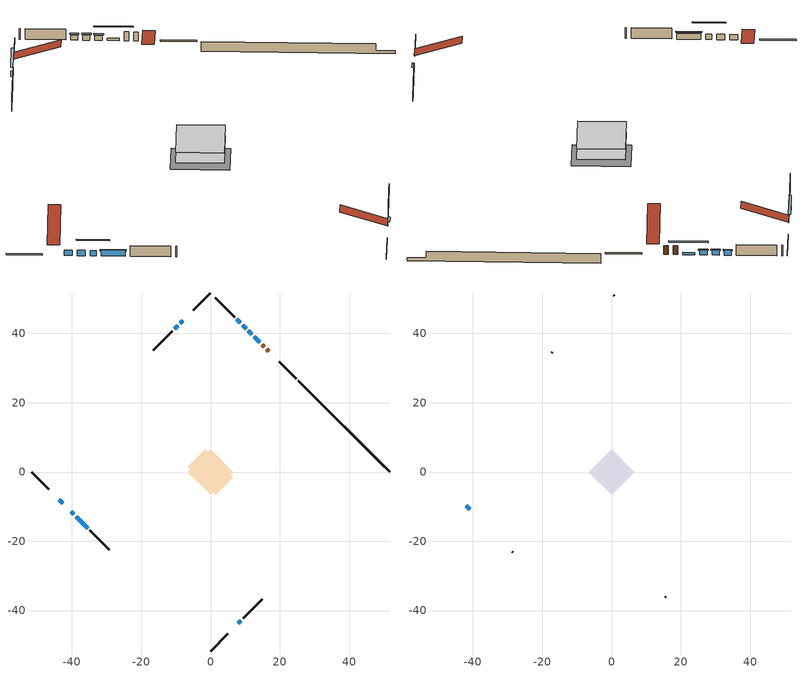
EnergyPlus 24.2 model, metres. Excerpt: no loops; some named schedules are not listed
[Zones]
conditioned space
 floor adiabatic (AdiabaticFloorConstruction): -6.62,0 0,6.62 6.62,0 0,-6.62 z1.68
 floor foundation (Slab1 construction): -6.57,1.5 -1.5,6.57 6.57,-1.5 1.5,-6.57 z-0.61
 wall outside (RimJoist1 construction): 0,-51.68 4.93,-46.75 / -51.68,0 -46.75,-4.93 / 0,51.68 -4.93,46.75 / 24.73,26.95 19.8,31.88 z1.68:1.98
 wall outside (AdiabaticWallConstruction 1): 16.79,34.9 16.18,35.5 / 15.52,36.16 14.92,36.77 z1.68:3.71
 wall outside (AdiabaticWallConstruction): -43.74,-7.94 -42.65,-9.03 z1.68:2.9; 14.26,37.42 12.61,39.07 z1.68:2.19; -7.94,43.74 -8.77,42.91 / -40.25,-11.43 -39.43,-12.25 z1.68:2.85; 11.95,39.73 10.91,40.77 / 10.25,41.43 9.25,42.44 / 8.59,43.09 7.62,44.06 z1.68:2.8; -9.43,42.26 -10.33,41.35 z1.68:3.05; 7.94,-43.74 8.74,-42.95 z1.68:2.7; -38.77,-12.91 -35.46,-16.22 z1.68:3
 wall outside (Wall1 construction): 9.39,-42.29 14.92,-36.76 / -34.81,-16.87 -29.28,-22.41 / -10.99,40.69 -16.52,35.16 / 6.96,44.72 1.43,50.25 z1.68:4.12
 wall foundation (FoundationWall1 construction): 25.39,26.3,-0.61 25.39,26.3,1.68 49.05,2.63,1.68 49.05,2.63,0.16 51.68,0,0.16 51.68,0,-0.61
 window (WindowConstruction 6): -43.74,-7.94 -42.65,-9.03 z1.68:2.9
 window (WindowConstruction 7): 14.26,37.42 12.61,39.07 z1.68:2.19
 window (WindowConstruction 8): -7.94,43.74 -8.77,42.91 z1.68:2.85
 window (WindowConstruction 9): -40.25,-11.43 -39.43,-12.25 z1.68:2.85
 window (WindowConstruction): 11.95,39.73 10.91,40.77 z1.68:2.8
 window (WindowConstruction 1): 10.25,41.43 9.25,42.44 z1.68:2.8
 window (WindowConstruction 2): 8.59,43.09 7.62,44.06 z1.68:2.8
 window (WindowConstruction 3): -9.43,42.25 -10.33,41.35 z1.68:3.05
 window (WindowConstruction 4): 7.94,-43.74 8.74,-42.95 z1.68:2.69
 window (WindowConstruction 5): -38.77,-12.91 -35.46,-16.22 z1.68:3
 door (Door): 16.78,34.9 16.18,35.5 z1.68:3.71
 door (Door 1): 15.52,36.16 14.92,36.76 z1.68:3.71
 ceiling adiabatic (AdiabaticFloorConstruction): 0,-6.62 6.62,0 0,6.62 -6.62,0 z1.68
attic - vented
 floor to conditioned space (Floor1 construction Reversed): -6.62,0 0,6.62 6.62,0 0,-6.62 z4.12
 wall outside (AdiabaticWallConstruction): -42,-9.69 -40.91,-10.77 z1.68:2.9
 wall outside (Wall2 construction): 15.58,-36.1 15.7,-35.98 / -28.62,-23.06 -28.5,-23.18 / -17.18,34.5 -17.29,34.39 / 0.77,50.91 0.66,51.02 z1.68:4.12
 window (WindowConstruction 10): -41.99,-9.69 -40.91,-10.77 z1.68:2.9
 roof outside (Roof1 construction): 7.29,-44.39,4.12 0.84,-37.94,7.16 -0.86,-39.64,7.16 5.59,-46.09,4.12; -44.39,-7.29,4.12 -37.94,-0.84,7.16 -39.64,0.86,7.16 -46.09,-5.59,4.12; -7.29,44.39,4.12 -0.84,37.94,7.16 0.86,39.64,7.16 -5.59,46.09,4.12; 17.44,34.24,4.12 10.99,27.79,7.16 12.69,26.09,7.16 19.14,32.54,4.12
shading: 10.74,40.94 16.13,35.56 16.42,35.85 11.03,41.23 z4.83; -10.64,41.05 -6.08,45.6 -6.37,45.89 -10.93,41.34 z5.49; -37.56,-14.12 -42.12,-9.56 -42.41,-9.85 -37.85,-14.41 z5.49; 10.77,40.91 12.09,39.59 12.38,39.88 11.06,41.21 z3; 9.1,42.58 10.39,41.29 10.69,41.58 9.39,42.87 z3; 7.48,44.2 8.73,42.95 9.02,43.24 7.77,44.5 z3; -10.47,41.21 -9.28,42.4 -9.58,42.69 -10.77,41.5 z3.25; 8.88,-42.8 7.8,-43.88 8.09,-44.17 9.17,-43.09 z2.9; -35.32,-16.36 -38.91,-12.77 -39.2,-13.06 -35.61,-16.65 z3.2
[Building]
Building 1: Terrain=Suburbs
[Site:Location]
Ottawa Intl AP_ON: Latitude {deg}=45.32; Longitude {deg}=-75.67; Time Zone {hr}=-5; Elevation {m}=115; Keep Site Location Information=Yes
[Site:GroundTemperature:Shallow]
1.18808, -1.19398, -1.38475, -0.254337, 4.28362, 8.80044, 12.7163, 15.1969, 15.4076, 13.3901, 9.57408, 5.19582
[Site:WaterMainsTemperature]
Calculation Method=Schedule; Temperature Schedule=mains temperature schedule
[Material] Roughness=Rough; Thermal Absorptance=0.9
Name | Thickness {m} | Conductivity {W/m-K} | Density {kg/m3} | Specific Heat {J/kg-K} | Solar Absorptance | Visible Absorptance
asphalt or fiberglass shingles | 0.00635 | 0.162714 | 1121.4 | 1465.45 | 0.4 | 0.4
ceiling stud and cavity | 0.1397 | 0.1119 | 65.682 | 1177.47 | 0.7 | 0.7
concrete 4.0 in. | 0.1016 | 1.803125 | 2242.8 | 837.4 | 0.7 | 0.7
concrete 8.0 in. | 0.2032 | 1.803125 | 2242.8 | 837.4 | 0.7 | 0.7
door material | 0.04445 | 0.053851 | 512.64 | 1214.23 | 0.7 | 0.7
exterior vertical ins | 0.0127767 | 0.029427 | 32.04 | 1214.23 | 0.7 | 0.7
floor covering | 0.0127 | 0.0433444 | 54.468 | 1339.84 | 0.6 | 0.6
floor rigid ins; wall rigid ins | 0.512978 | 0.029427 | 32.04 | 1214.23 | 0.7 | 0.7
floor stud and cavity | 0.1397 | 1.75129 | 37.0049 | 1207.88 | 0.7 | 0.7
furniture material conditioned space 1 | 0.1524 | 0.115458 | 640.8 | 1214.23 | 0.6 | 0.6
gypsum board | 0.0127 | 0.160291 | 801 | 837.4 | 0.6 | 0.6
gypsum board 1 | 0.0127 | 0.160291 | 801 | 837.4 | 0.7 | 0.7
osb sheathing 0.5 in. | 0.0127 | 0.115458 | 512.64 | 1214.23 | 0.7 | 0.7
osb sheathing 0.75 in. | 0.01905 | 0.115458 | 512.64 | 1214.23 | 0.7 | 0.7
osb sheathing 2.0 in. | 0.0508 | 0.115458 | 512.64 | 1214.23 | 0.7 | 0.7
rim joist rigid ins | 0.051816 | 0.029427 | 32.04 | 1214.23 | 0.7 | 0.7
rim joist stud and cavity | 0.0508 | 0.0405436 | 125.044 | 1163.47 | 0.6 | 0.6
wall stud and cavity | 0.1397 | 0.11515 | 139.0536 | 1170.24 | 0.7 | 0.7
wall stud and cavity 1 | 0.0889 | 6.1454 | 50.32683 | 1063.81 | 0.6 | 0.6
wall stud and cavity 2 | 0.0889 | 0.380278 | 52.3479 | 1209.89 | 0.7 | 0.7
wall stud and cavity 3 | 0.0889 | 0.391764 | 83.0341 | 1211.67 | 0.7 | 0.7
wood siding | 0.0254 | 0.102417 | 544.68 | 1172.36 | 0.4 | 0.4
wood siding 1 | 0.00254 | 0.102417 | 544.68 | 1172.36 | 0.4 | 0.4
wood siding 2; wood siding 3; wood siding 4 | 0.0254 | 0.102417 | 544.68 | 1172.36 | 0.7 | 0.7
[WindowMaterial:SimpleGlazingSystem]
Name | U-Factor {W/m2-K} | Solar Heat Gain Coefficient
WindowMaterial | 2.97187 | 0.58
WindowMaterial 1 | 5.27429 | 0.65
WindowMaterial 2 | 2.97754 | 0.57
WindowMaterial 3 | 2.927009 | 0.61
WindowMaterial 4 | 5.08635 | 0.61
WindowMaterial 5 | 2.93212 | 0.62
WindowMaterial 6 | 4.05466 | 0.67
WindowMaterial 7 | 2.4228 | 0.46
WindowMaterial 8 | 2.31265 | 0.52
[Construction]
AdiabaticFloorConstruction: floor stud and cavity, floor rigid ins, osb sheathing 0.75 in., floor covering
AdiabaticWallConstruction: wood siding 3, wall rigid ins, wall stud and cavity 2, gypsum board
AdiabaticWallConstruction 1: wood siding 4, wall rigid ins, wall stud and cavity 2, gypsum board
Door; Door 1: door material
Floor1 construction Reversed: gypsum board, ceiling stud and cavity
FoundationWall1 construction: concrete 8.0 in., gypsum board 1
furniture construction conditioned space 1: furniture material conditioned space 1
PartitionWallConstruction: gypsum board, wall stud and cavity 3, gypsum board
RimJoist1 construction: wood siding 2, rim joist rigid ins, osb sheathing 2.0 in., rim joist stud and cavity
Roof1 construction: asphalt or fiberglass shingles
Slab1 construction: concrete 4.0 in.
Wall1 construction: wood siding, osb sheathing 0.5 in., wall stud and cavity, gypsum board
Wall2 construction: wood siding 1, wall stud and cavity 1
WindowConstruction: WindowMaterial
WindowConstruction 1: WindowMaterial 1
WindowConstruction 10; WindowConstruction 6: WindowMaterial 6
WindowConstruction 2: WindowMaterial 2
WindowConstruction 3: WindowMaterial 3
WindowConstruction 4: WindowMaterial 4
WindowConstruction 5: WindowMaterial 5
WindowConstruction 7: WindowMaterial 7
WindowConstruction 8; WindowConstruction 9: WindowMaterial 8
[Zone] Multiplier=1; Part of Total Floor Area=Yes
Name | Volume {m3}
attic - vented | 43.2861
conditioned space | 426.1
[Space]
Name | Zone | Volume {m3}
attic - vented 1 | attic - vented | 43.2861
conditioned space 1 | conditioned space | 426.1
[ZoneInfiltration:EffectiveLeakageArea]
infil attic - vented 1: Zone or Space=attic - vented 1; Schedule=Always On Discrete; Effective Air Leakage Area {cm2}=3692.63; Stack Coefficient=0.000381053; Wind Coefficient=1.3189e-05
[ZoneMixing]
whole house fan mix: Zone or Space=attic - vented; Schedule=Always On Continuous; Design Flow Rate Calculation Method=Flow/Zone; Design Flow Rate {m3/s}=0; Source Zone or Space=conditioned space
[SurfaceProperty:ExposedFoundationPerimeter]
Slab1: Exposed Perimeter Calculation Method=TotalExposedPerimeter; Total Exposed Perimeter {m}=37.187
[InternalMass] Zone or ZoneList=conditioned space; Space or SpaceList=conditioned space 1
Name | Construction | Surface Area {m2}
furniture mass conditioned space 1 | furniture construction conditioned space 1 | 67.8562
partition wall mass | PartitionWallConstruction | 169.64
[Lights]
interior lighting: Zone or ZoneList or Space or SpaceList=conditioned space 1; Schedule=interior lighting schedule; Design Level Calculation Method=LightingLevel; Lighting Level {W}=343.2; Return Air Fraction=0; Fraction Radiant=0.6; Fraction Visible=0.2; Fraction Replaceable=1
[People]
occupants: Zone or ZoneList or Space or SpaceList=conditioned space 1; Number of People Schedule=occupants schedule; Number of People Calculation Method=People; Number of People=3; Fraction Radiant=0.314171; Sensible Heat Fraction=0.56303; Activity Level Schedule=occupants activity schedule; Carbon Dioxide Generation Rate {m3/s-W}=0; Enable ASHRAE 55 Comfort Warnings=No; Mean Radiant Temperature Calculation Type=EnclosureAveraged
[ElectricEquipment] Zone or ZoneList or Space or SpaceList=conditioned space 1; Design Level Calculation Method=EquipmentLevel
Name | Schedule | Design Level {W} | Fraction Latent | Fraction Radiant | Fraction Lost
clothes dryer | clothes dryer schedule | 140.772 | 0.015 | 0.081 | 0.85
clothes washer | clothes washer schedule | 32.1985 | 0.03 | 0.162 | 0.7
cooking range | cooking range schedule | 215.147 | 0.08 | 0.432 | 0.2
dishwasher | dishwasher schedule | 66.8632 | 0.3 | 0.18 | 0.4
fridge | fridge schedule | 72.9452 | 0 | 0.6 | 0
mech vent house fan | mech vent house fan schedule | 0 | 0 | 0 | 1
mech vent house fan cfis | mech vent house fan cfis schedule | 0 | 0 | 0 | 0
misc plug loads | misc plug loads schedule | 494.7 | 0.045 | 0.513 | 0.1
whole house fan | Always On Discrete | 0 | 0 | 0 | 1
[OtherEquipment] Zone or ZoneList or Space or SpaceList=conditioned space 1; Design Level Calculation Method=EquipmentLevel
Name | Fuel Type | Schedule | Design Level {W} | Fraction Latent | Fraction Radiant | Fraction Lost
clothes dryer 1 | Electricity | clothes dryer schedule | 0 | 0.015 | 0.081 | 0.85
cooking range 1 | Electricity | cooking range schedule | 0 | 0.08 | 0.432 | 0.2
general water use latent | None | general water use schedule | 62.594 | 1 | 0 | 0
general water use sensible | None | general water use schedule | -61.6891 | 0 | 0.6 | 0
mech vent house fan latent load | None | Always On Discrete | 0 | 1 | 0 | 0
mech vent house fan sensible load | None | Always On Discrete | 0 | 0 | 0 | 0
water heater energy adjustment1 | Electricity | Always On Discrete | 0.01 | 0 | 0 | 1
[ZoneInfiltration:DesignFlowRate] Zone or ZoneList or Space or SpaceList=conditioned space 1; Schedule=Always On Discrete; Design Flow Rate Calculation Method=Flow/Zone; Design Flow Rate {m3/s}=0
infil flow; natural vent flow; whole house fan flow
[ZoneControl:Thermostat]
conditioned space Thermostat: Zone or ZoneList=conditioned space; Control Type Schedule=conditioned space Thermostat Schedule; Control 1=conditioned space temperature setpoint; Temperature Difference Between Cutout And Setpoint {deltaC}=0
[ZoneHVAC:Baseboard:Convective:Electric]
electric baseboard: Availability Schedule=Always On Discrete; Heating Design Capacity {W}=16072.9; Efficiency=1
[AirLoopHVAC:UnitarySystem]
unit heater unitary system: Control Type=Load; Controlling Zone or Thermostat Location=conditioned space; Dehumidification Control Type=None; Availability Schedule=Always On Discrete; Supply Fan=unit heater supply fan; Fan Placement=BlowThrough; Supply Air Fan Operating Mode Schedule=unit heater auto fan schedule; Heating Coil=unit heater htg coil; DX Heating Coil Sizing Ratio=1; Use DOAS DX Cooling Coil=No; Minimum Supply Air Temperature {C}=2; Latent Load Control=SensibleOnlyLoadControl; Cooling Supply Air Flow Rate Method=None; Heating Supply Air Flow Rate Method=SupplyAirFlowRate; Heating Supply Air Flow Rate {m3/s}=0.00141584; No Load Supply Air Flow Rate Method=SupplyAirFlowRate; No Load Supply Air Flow Rate {m3/s}=0; No Load Supply Air Flow Rate Control Set To Low Speed=Yes; Maximum Supply Air Temperature {C}=48.8889; Maximum Outdoor Dry-Bulb Temperature for Supplemental Heater Operation {C}=21; Ancillary On-Cycle Electric Power {W}=0; Ancillary Off-Cycle Electric Power {W}=0
[Fan:SystemModel]
unit heater supply fan: Availability Schedule=Always On Discrete; Design Maximum Air Flow Rate {m3/s}=0.00141584; Speed Control Method=Discrete; Electric Power Minimum Flow Rate Fraction=0.2; Design Pressure Rise {Pa}=500; Motor Efficiency=1; Motor In Air Stream Fraction=1; Design Electric Power Consumption {W}=Autosize; Design Power Sizing Method=PowerPerFlow; Electric Power Per Unit Flow Rate {W/(m3/s)}=28251.7; Electric Power Per Unit Flow Rate Per Unit Pressure {W/((m3/s)-Pa)}=1.66667; Fan Total Efficiency=0.7; Motor Loss Radiative Fraction=0; Number of Speeds=1; Speed Flow Fraction 1=1; Speed Electric Power Fraction 1=1
[Coil:Heating:Fuel]
unit heater htg coil: Availability Schedule=Always On Discrete; Fuel Type=OtherFuel1; Burner Efficiency=0.3; Nominal Capacity {W}=0.293071; On Cycle Parasitic Electric Load {W}=0; Off Cycle Parasitic Fuel Load {W}=0
[Zone equipment]
conditioned space: electric baseboard, unit heater unitary system
[Foundation:Kiva]
Foundation Kiva 1: Initial Indoor Air Temperature {C}=18; Wall Height Above Grade {m}=1.68; Wall Depth Below Slab {m}=0.2032; Custom Block Material Name 1=exterior vertical ins; Custom Block Depth 1 {m}=2.28999; Custom Block X Position 1 {m}=0.2159; Custom Block Z Position 1 {m}=0
[Foundation:Kiva:Settings]
Soil Conductivity {W/m-K}=0.849921; Soil Density {kg/m3}=1842.3; Soil Specific Heat {J/kg-K}=418.7; Ground Solar Absorptivity=0.9; Ground Thermal Absorptivity=0.9; Ground Surface Roughness {m}=0.03; Far-Field Width {m}=40; Deep-Ground Boundary Condition=ZeroFlux; Deep-Ground Depth {m}=40; Minimum Cell Dimension {m}=0.2; Maximum Cell Growth Coefficient=3; Simulation Timestep=Timestep
[Exterior:Lights]
exterior lighting: Schedule=exterior lighting schedule; Design Level {W}=75.6
[EnergyManagementSystem:GlobalVariable]
infil_program_Qfan
infil_program_Qinf
natural_vent_program_Qnv
natural_vent_program_Qwhf
[EnergyManagementSystem:Sensor]
Name | Output:Variable or Output:Meter Index Key | Output:Variable or Output:Meter
airflow_gain | infil flow | Infiltration Sensible Heat Gain Energy
airflow_gain_1 | natural vent flow | Infiltration Sensible Heat Gain Energy
airflow_gain_2 | whole house fan flow | Infiltration Sensible Heat Gain Energy
airflow_loss | infil flow | Infiltration Sensible Heat Loss Energy
airflow_loss_1 | natural vent flow | Infiltration Sensible Heat Loss Energy
airflow_loss_2 | whole house fan flow | Infiltration Sensible Heat Loss Energy
clg_load_cond |  | Cooling:EnergyTransfer:Zone:CONDITIONED SPACE
clg_sp_s; clg_sp_s_1 | cooling setpoint | Schedule Value
clothes_dryer_exhaust_0_sch_s | clothes dryer exhaust 0 schedule | Schedule Value
conditioned_space_clg_unmet_s | conditioned space | Zone Cooling Setpoint Not Met Time
conditioned_space_htg_unmet_s | conditioned space | Zone Heating Setpoint Not Met Time
cool_season | cooling season schedule | Schedule Value
fridge_tin_s | conditioned space | Zone Mean Air Temperature
htg_load_cond |  | Heating:EnergyTransfer:Zone:CONDITIONED SPACE
htg_sp_s; htg_sp_s_1 | heating setpoint | Schedule Value
ig_ee_conv | clothes dryer | Electric Equipment Convective Heating Energy
ig_ee_conv_2 | cooking range | Electric Equipment Convective Heating Energy
ig_ee_conv_4 | fridge | Electric Equipment Convective Heating Energy
ig_ee_conv_5 | misc plug loads | Electric Equipment Convective Heating Energy
ig_ee_conv_6 | whole house fan | Electric Equipment Convective Heating Energy
ig_ee_rad | clothes dryer | Electric Equipment Radiant Heating Energy
ig_ee_rad_2 | cooking range | Electric Equipment Radiant Heating Energy
ig_ee_rad_4 | fridge | Electric Equipment Radiant Heating Energy
ig_ee_rad_5 | misc plug loads | Electric Equipment Radiant Heating Energy
ig_ee_rad_6 | whole house fan | Electric Equipment Radiant Heating Energy
ig_lgt_conv | interior lighting | Lights Convective Heating Energy
ig_lgt_rad | interior lighting | Lights Radiant Heating Energy
ig_lgt_vis | interior lighting | Lights Visible Radiation Heating Energy
ig_oe_conv | clothes dryer 1 | Other Equipment Convective Heating Energy
ig_oe_conv_1 | cooking range 1 | Other Equipment Convective Heating Energy
ig_oe_conv_2 | general water use latent | Other Equipment Convective Heating Energy
ig_oe_conv_3 | general water use sensible | Other Equipment Convective Heating Energy
ig_oe_conv_4 | water heater energy adjustment1 | Other Equipment Convective Heating Energy
ig_oe_rad | clothes dryer 1 | Other Equipment Radiant Heating Energy
ig_oe_rad_1 | cooking range 1 | Other Equipment Radiant Heating Energy
ig_oe_rad_2 | general water use latent | Other Equipment Radiant Heating Energy
ig_oe_rad_3 | general water use sensible | Other Equipment Radiant Heating Energy
ig_oe_rad_4 | water heater energy adjustment1 | Other Equipment Radiant Heating Energy
ig_ppl_conv | occupants | People Convective Heating Energy
ig_ppl_rad | occupants | People Radiant Heating Energy
im_conv | furniture mass conditioned space 1 | Surface Inside Face Convection Heat Gain Energy
im_conv_1 | partition wall mass | Surface Inside Face Convection Heat Gain Energy
im_ig | furniture mass conditioned space 1 | Surface Inside Face Internal Gains Radiation Heat Gain Energy
im_ig_1 | partition wall mass | Surface Inside Face Internal Gains Radiation Heat Gain Energy
im_lgt | furniture mass conditioned space 1 | Surface Inside Face Lights Radiation Heat Gain Energy
im_lgt_1 | partition wall mass | Surface Inside Face Lights Radiation Heat Gain Energy
im_sol | furniture mass conditioned space 1 | Surface Inside Face Solar Radiation Heat Gain Energy
im_sol_1 | partition wall mass | Surface Inside Face Solar Radiation Heat Gain Energy
im_surf | furniture mass conditioned space 1 | Surface Inside Face Net Surface Thermal Radiation Heat Gain Energy
im_surf_1 | partition wall mass | Surface Inside Face Net Surface Thermal Radiation Heat Gain Energy
mv_conv | mech vent house fan | Electric Equipment Convective Heating Energy
mv_conv_1 | mech vent house fan cfis | Electric Equipment Convective Heating Energy
mv_conv_2 | mech vent house fan latent load | Other Equipment Convective Heating Energy
mv_conv_3 | mech vent house fan sensible load | Other Equipment Convective Heating Energy
mv_rad | mech vent house fan | Electric Equipment Radiant Heating Energy
mv_rad_1 | mech vent house fan cfis | Electric Equipment Radiant Heating Energy
mv_rad_2 | mech vent house fan latent load | Other Equipment Radiant Heating Energy
mv_rad_3 | mech vent house fan sensible load | Other Equipment Radiant Heating Energy
natural_vent_s | natural vent schedule | Schedule Value
out_pb_s |  | Site Outdoor Air Barometric Pressure
out_wt_s |  | Site Outdoor Air Humidity Ratio
site_vw_s |  | Site Wind Speed
ss_back_out | Window1 | Surface Window Shortwave from Zone Back Out Window Heat Transfer Rate
ss_back_out_1 | Window12 | Surface Window Shortwave from Zone Back Out Window Heat Transfer Rate
ss_back_out_2 | Window14 | Surface Window Shortwave from Zone Back Out Window Heat Transfer Rate
ss_back_out_3 | Window15 | Surface Window Shortwave from Zone Back Out Window Heat Transfer Rate
ss_back_out_4 | Window3 | Surface Window Shortwave from Zone Back Out Window Heat Transfer Rate
ss_back_out_5 | Window4 | Surface Window Shortwave from Zone Back Out Window Heat Transfer Rate
ss_back_out_6 | Window5 | Surface Window Shortwave from Zone Back Out Window Heat Transfer Rate
ss_back_out_7 | Window6 | Surface Window Shortwave from Zone Back Out Window Heat Transfer Rate
ss_back_out_8 | Window7 | Surface Window Shortwave from Zone Back Out Window Heat Transfer Rate
ss_back_out_9 | Window8 | Surface Window Shortwave from Zone Back Out Window Heat Transfer Rate
ss_conv | Door1 | Surface Inside Face Convection Heat Gain Energy
ss_conv_1 | Door2 | Surface Inside Face Convection Heat Gain Energy
ss_conv_10 | Window7 | Surface Inside Face Convection Heat Gain Energy
ss_conv_11 | Window8 | Surface Inside Face Convection Heat Gain Energy
ss_conv_2 | Window1 | Surface Inside Face Convection Heat Gain Energy
ss_conv_3 | Window12 | Surface Inside Face Convection Heat Gain Energy
ss_conv_4 | Window14 | Surface Inside Face Convection Heat Gain Energy
ss_conv_5 | Window15 | Surface Inside Face Convection Heat Gain Energy
ss_conv_6 | Window3 | Surface Inside Face Convection Heat Gain Energy
ss_conv_7 | Window4 | Surface Inside Face Convection Heat Gain Energy
ss_conv_8 | Window5 | Surface Inside Face Convection Heat Gain Energy
ss_conv_9 | Window6 | Surface Inside Face Convection Heat Gain Energy
ss_ig | Door1 | Surface Inside Face Internal Gains Radiation Heat Gain Energy
ss_ig_1 | Door2 | Surface Inside Face Internal Gains Radiation Heat Gain Energy
ss_ig_10 | Window7 | Surface Inside Face Internal Gains Radiation Heat Gain Energy
ss_ig_11 | Window8 | Surface Inside Face Internal Gains Radiation Heat Gain Energy
ss_ig_2 | Window1 | Surface Inside Face Internal Gains Radiation Heat Gain Energy
ss_ig_3 | Window12 | Surface Inside Face Internal Gains Radiation Heat Gain Energy
ss_ig_4 | Window14 | Surface Inside Face Internal Gains Radiation Heat Gain Energy
ss_ig_5 | Window15 | Surface Inside Face Internal Gains Radiation Heat Gain Energy
ss_ig_6 | Window3 | Surface Inside Face Internal Gains Radiation Heat Gain Energy
ss_ig_7 | Window4 | Surface Inside Face Internal Gains Radiation Heat Gain Energy
ss_ig_8 | Window5 | Surface Inside Face Internal Gains Radiation Heat Gain Energy
ss_ig_9 | Window6 | Surface Inside Face Internal Gains Radiation Heat Gain Energy
ss_lgt | Door1 | Surface Inside Face Lights Radiation Heat Gain Energy
ss_lgt_1 | Door2 | Surface Inside Face Lights Radiation Heat Gain Energy
ss_sol | Door1 | Surface Inside Face Solar Radiation Heat Gain Energy
ss_sol_1 | Door2 | Surface Inside Face Solar Radiation Heat Gain Energy
ss_surf | Door1 | Surface Inside Face Net Surface Thermal Radiation Heat Gain Energy
ss_surf_1 | Door2 | Surface Inside Face Net Surface Thermal Radiation Heat Gain Energy
ss_surf_10 | Window7 | Surface Inside Face Net Surface Thermal Radiation Heat Gain Energy
ss_surf_11 | Window8 | Surface Inside Face Net Surface Thermal Radiation Heat Gain Energy
ss_surf_2 | Window1 | Surface Inside Face Net Surface Thermal Radiation Heat Gain Energy
ss_surf_3 | Window12 | Surface Inside Face Net Surface Thermal Radiation Heat Gain Energy
ss_surf_4 | Window14 | Surface Inside Face Net Surface Thermal Radiation Heat Gain Energy
ss_surf_5 | Window15 | Surface Inside Face Net Surface Thermal Radiation Heat Gain Energy
ss_surf_6 | Window3 | Surface Inside Face Net Surface Thermal Radiation Heat Gain Energy
ss_surf_7 | Window4 | Surface Inside Face Net Surface Thermal Radiation Heat Gain Energy
ss_surf_8 | Window5 | Surface Inside Face Net Surface Thermal Radiation Heat Gain Energy
ss_surf_9 | Window6 | Surface Inside Face Net Surface Thermal Radiation Heat Gain Energy
ss_trans_in | Window1 | Surface Window Transmitted Solar Radiation Rate
ss_trans_in_1 | Window12 | Surface Window Transmitted Solar Radiation Rate
ss_trans_in_2 | Window14 | Surface Window Transmitted Solar Radiation Rate
ss_trans_in_3 | Window15 | Surface Window Transmitted Solar Radiation Rate
ss_trans_in_4 | Window3 | Surface Window Transmitted Solar Radiation Rate
ss_trans_in_5 | Window4 | Surface Window Transmitted Solar Radiation Rate
ss_trans_in_6 | Window5 | Surface Window Transmitted Solar Radiation Rate
ss_trans_in_7 | Window6 | Surface Window Transmitted Solar Radiation Rate
ss_trans_in_8 | Window7 | Surface Window Transmitted Solar Radiation Rate
ss_trans_in_9 | Window8 | Surface Window Transmitted Solar Radiation Rate
ss_trans_out | Window1 | Surface Inside Face Initial Transmitted Diffuse Transmitted Out Window Solar Radiation Rate
ss_trans_out_1 | Window12 | Surface Inside Face Initial Transmitted Diffuse Transmitted Out Window Solar Radiation Rate
ss_trans_out_2 | Window14 | Surface Inside Face Initial Transmitted Diffuse Transmitted Out Window Solar Radiation Rate
ss_trans_out_3 | Window15 | Surface Inside Face Initial Transmitted Diffuse Transmitted Out Window Solar Radiation Rate
ss_trans_out_4 | Window3 | Surface Inside Face Initial Transmitted Diffuse Transmitted Out Window Solar Radiation Rate
ss_trans_out_5 | Window4 | Surface Inside Face Initial Transmitted Diffuse Transmitted Out Window Solar Radiation Rate
ss_trans_out_6 | Window5 | Surface Inside Face Initial Transmitted Diffuse Transmitted Out Window Solar Radiation Rate
ss_trans_out_7 | Window6 | Surface Inside Face Initial Transmitted Diffuse Transmitted Out Window Solar Radiation Rate
ss_trans_out_8 | Window7 | Surface Inside Face Initial Transmitted Diffuse Transmitted Out Window Solar Radiation Rate
ss_trans_out_9 | Window8 | Surface Inside Face Initial Transmitted Diffuse Transmitted Out Window Solar Radiation Rate
s_conv | Floor1 | Surface Inside Face Convection Heat Gain Energy
s_conv_1 | FoundationWall1 | Surface Inside Face Convection Heat Gain Energy
